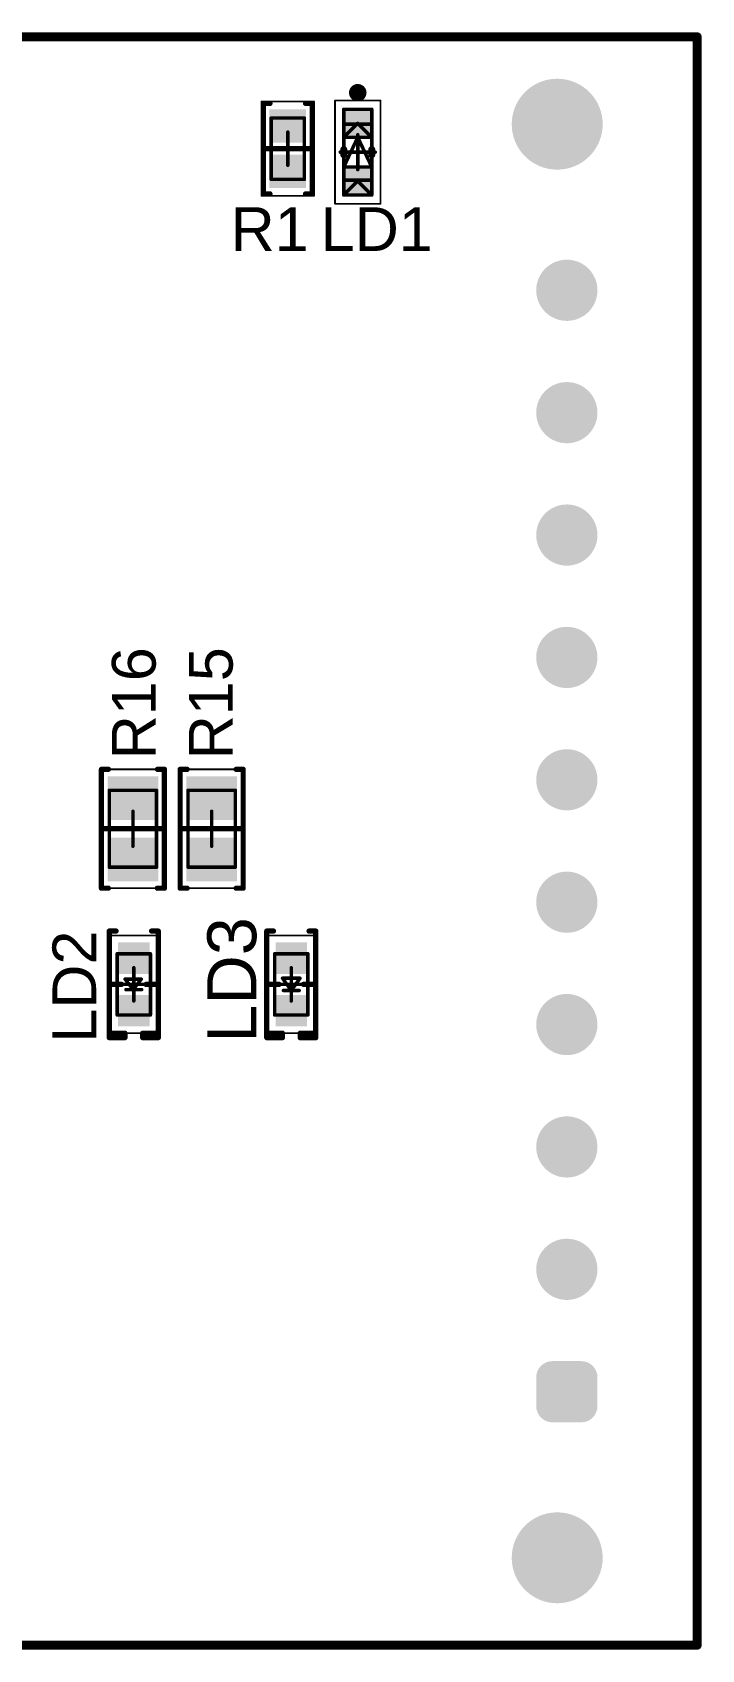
# Model space of a CAD drawing. Header units: millimetres. Extents: x -5 to 73.1, y -0.1 to 46.3.
# Drawn here: x 54 to 73.13, y -0.13 to 46.13 of the extents above; entities that cross this region are included whole.
import ezdxf

# ---------------------------------------------------------------- set-up
doc = ezdxf.new("R2010")
doc.units = ezdxf.units.MM
for name, color, linetype in [('BottomSolder', 6, 'Continuous'), ('Mechanical13', 56, 'Continuous'), ('Mechanical14', 56, 'Continuous'), ('Mechanical15', 56, 'Continuous'), ('Mechanical4', 56, 'Continuous'), ('Mechanical8', 56, 'Continuous'), ('MultiLayer', 9, 'Continuous'), ('PadHoleLayer', 156, 'Continuous'), ('TopOverlay', 2, 'Continuous'), ('TopPaste', 8, 'Continuous'), ('TopSolder', 216, 'Continuous')]:
    doc.layers.add(name, color=color, linetype=linetype)
doc.styles.add('Arial', font='arial.ttf', dxfattribs={"height": 0.2})

msp = doc.modelspace()

# ---------------------------------------------------------------- hatches: boundary and pattern name
at = {"layer": 'BottomSolder'}
h = msp.add_hatch(color=6, dxfattribs=at)
edge = h.paths.add_edge_path()
edge.add_arc((69, 43.5), 0.875, 0, 360)
h = msp.add_hatch(color=6, dxfattribs=at)
edge = h.paths.add_edge_path()
edge.add_arc((69.275, 38.75), 0.875, 0, 360)
h = msp.add_hatch(color=6, dxfattribs=at)
edge = h.paths.add_edge_path()
edge.add_arc((69.275, 35.25), 0.875, 0, 360)
h = msp.add_hatch(color=6, dxfattribs=at)
edge = h.paths.add_edge_path()
edge.add_arc((69.275, 31.75), 0.875, 0, 360)
h = msp.add_hatch(color=6, dxfattribs=at)
edge = h.paths.add_edge_path()
edge.add_arc((69.275, 28.25), 0.875, 0, 360)
h = msp.add_hatch(color=6, dxfattribs=at)
edge = h.paths.add_edge_path()
edge.add_arc((69.275, 24.75), 0.875, 0, 360)
h = msp.add_hatch(color=6, dxfattribs=at)
edge = h.paths.add_edge_path()
edge.add_arc((69.275, 21.25), 0.875, 0, 360)
h = msp.add_hatch(color=6, dxfattribs=at)
edge = h.paths.add_edge_path()
edge.add_arc((69.275, 17.75), 0.875, 0, 360)
h = msp.add_hatch(color=6, dxfattribs=at)
edge = h.paths.add_edge_path()
edge.add_arc((69.275, 14.25), 0.875, 0, 360)
h = msp.add_hatch(color=6, dxfattribs=at)
edge = h.paths.add_edge_path()
edge.add_arc((69.275, 10.75), 0.875, 0, 360)
h = msp.add_hatch(color=6, dxfattribs=at)
edge = h.paths.add_edge_path()
edge.add_arc((68.863, 6.837), 0.463, 180, 270)
edge.add_line((68.863, 6.375), (69.687, 6.375))
edge.add_arc((69.687, 6.837), 0.463, 270, 360)
edge.add_line((70.15, 6.837), (70.15, 7.662))
edge.add_arc((69.687, 7.662), 0.463, 0, 90)
edge.add_line((69.687, 8.125), (68.863, 8.125))
edge.add_arc((68.863, 7.662), 0.463, 90, 180)
edge.add_line((68.4, 7.662), (68.4, 6.837))
h = msp.add_hatch(color=6, dxfattribs=at)
edge = h.paths.add_edge_path()
edge.add_arc((69, 2.5), 0.875, 0, 360)
at = {"layer": 'MultiLayer'}
h = msp.add_hatch(color=9, dxfattribs=at)
edge = h.paths.add_edge_path()
edge.add_arc((69, 43.5), 0.825, 0, 360)
h = msp.add_hatch(color=9, dxfattribs=at)
edge = h.paths.add_edge_path()
edge.add_arc((69.275, 38.75), 0.825, 0, 360)
h = msp.add_hatch(color=9, dxfattribs=at)
edge = h.paths.add_edge_path()
edge.add_arc((69.275, 35.25), 0.825, 0, 360)
h = msp.add_hatch(color=9, dxfattribs=at)
edge = h.paths.add_edge_path()
edge.add_arc((69.275, 31.75), 0.825, 0, 360)
h = msp.add_hatch(color=9, dxfattribs=at)
edge = h.paths.add_edge_path()
edge.add_arc((69.275, 28.25), 0.825, 0, 360)
h = msp.add_hatch(color=9, dxfattribs=at)
edge = h.paths.add_edge_path()
edge.add_arc((69.275, 24.75), 0.825, 0, 360)
h = msp.add_hatch(color=9, dxfattribs=at)
edge = h.paths.add_edge_path()
edge.add_arc((69.275, 21.25), 0.825, 0, 360)
h = msp.add_hatch(color=9, dxfattribs=at)
edge = h.paths.add_edge_path()
edge.add_arc((69.275, 17.75), 0.825, 0, 360)
h = msp.add_hatch(color=9, dxfattribs=at)
edge = h.paths.add_edge_path()
edge.add_arc((69.275, 14.25), 0.825, 0, 360)
h = msp.add_hatch(color=9, dxfattribs=at)
edge = h.paths.add_edge_path()
edge.add_arc((69.275, 10.75), 0.825, 0, 360)
h = msp.add_hatch(color=9, dxfattribs=at)
edge = h.paths.add_edge_path()
edge.add_arc((68.863, 6.837), 0.413, 180, 270)
edge.add_line((68.863, 6.425), (69.687, 6.425))
edge.add_arc((69.687, 6.837), 0.413, 270, 360)
edge.add_line((70.1, 6.837), (70.1, 7.662))
edge.add_arc((69.687, 7.662), 0.413, 0, 90)
edge.add_line((69.687, 8.075), (68.863, 8.075))
edge.add_arc((68.863, 7.662), 0.413, 90, 180)
edge.add_line((68.45, 7.662), (68.45, 6.837))
h = msp.add_hatch(color=9, dxfattribs=at)
edge = h.paths.add_edge_path()
edge.add_arc((69, 2.5), 0.825, 0, 360)
at = {"layer": 'PadHoleLayer'}
h = msp.add_hatch(color=156, dxfattribs=at)
edge = h.paths.add_edge_path()
edge.add_arc((69, 43.5), 1.3, 0, 360)
h = msp.add_hatch(color=156, dxfattribs=at)
edge = h.paths.add_edge_path()
edge.add_arc((69.275, 38.75), 0.55, 0, 360)
h = msp.add_hatch(color=156, dxfattribs=at)
edge = h.paths.add_edge_path()
edge.add_arc((69.275, 35.25), 0.55, 0, 360)
h = msp.add_hatch(color=156, dxfattribs=at)
edge = h.paths.add_edge_path()
edge.add_arc((69.275, 31.75), 0.55, 0, 360)
h = msp.add_hatch(color=156, dxfattribs=at)
edge = h.paths.add_edge_path()
edge.add_arc((69.275, 28.25), 0.55, 0, 360)
h = msp.add_hatch(color=156, dxfattribs=at)
edge = h.paths.add_edge_path()
edge.add_arc((69.275, 24.75), 0.55, 0, 360)
h = msp.add_hatch(color=156, dxfattribs=at)
edge = h.paths.add_edge_path()
edge.add_arc((69.275, 21.25), 0.55, 0, 360)
h = msp.add_hatch(color=156, dxfattribs=at)
edge = h.paths.add_edge_path()
edge.add_arc((69.275, 17.75), 0.55, 0, 360)
h = msp.add_hatch(color=156, dxfattribs=at)
edge = h.paths.add_edge_path()
edge.add_arc((69.275, 14.25), 0.55, 0, 360)
h = msp.add_hatch(color=156, dxfattribs=at)
edge = h.paths.add_edge_path()
edge.add_arc((69.275, 10.75), 0.55, 0, 360)
h = msp.add_hatch(color=156, dxfattribs=at)
edge = h.paths.add_edge_path()
edge.add_arc((69.275, 7.25), 0.55, 0, 360)
h = msp.add_hatch(color=156, dxfattribs=at)
edge = h.paths.add_edge_path()
edge.add_arc((69, 2.5), 1.3, 0, 360)
at = {"layer": 'TopPaste'}
for points in [[(61.775, 43.025), (60.825, 43.025), (60.825, 43.875), (61.775, 43.875)], [(63.7, 43.925), (63.7, 43.125), (62.9, 43.125), (62.9, 43.925)], [(61.775, 41.725), (60.825, 41.725), (60.825, 42.575), (61.775, 42.575)], [(63.7, 42.275), (63.7, 41.475), (62.9, 41.475), (62.9, 42.275)], [(56.2, 24.8), (57.55, 24.8), (57.55, 23.65), (56.2, 23.65)], [(58.45, 24.8), (59.8, 24.8), (59.8, 23.65), (58.45, 23.65)], [(56.2, 23.05), (57.55, 23.05), (57.55, 21.9), (56.2, 21.9)], [(58.45, 23.05), (59.8, 23.05), (59.8, 21.9), (58.45, 21.9)], [(56.5, 20.05), (57.3, 20.05), (57.3, 19.25), (56.5, 19.25)], [(61, 20.05), (61.8, 20.05), (61.8, 19.25), (61, 19.25)], [(56.5, 18.55), (57.3, 18.55), (57.3, 17.75), (56.5, 17.75)], [(61, 18.55), (61.8, 18.55), (61.8, 17.75), (61, 17.75)]]:
    msp.add_hatch(color=8, dxfattribs=at).paths.add_polyline_path(points)
at = {"layer": 'TopSolder'}
for points in [[(63.75, 43.975), (63.75, 43.075), (62.85, 43.075), (62.85, 43.975)], [(61.825, 42.975), (60.775, 42.975), (60.775, 43.925), (61.825, 43.925)], [(61.825, 41.675), (60.775, 41.675), (60.775, 42.625), (61.825, 42.625)], [(63.75, 42.325), (63.75, 41.425), (62.85, 41.425), (62.85, 42.325)], [(56.15, 24.85), (57.6, 24.85), (57.6, 23.6), (56.15, 23.6)], [(58.4, 24.85), (59.85, 24.85), (59.85, 23.6), (58.4, 23.6)], [(56.15, 23.1), (57.6, 23.1), (57.6, 21.85), (56.15, 21.85)], [(58.4, 23.1), (59.85, 23.1), (59.85, 21.85), (58.4, 21.85)], [(56.45, 20.1), (57.35, 20.1), (57.35, 19.2), (56.45, 19.2)], [(60.95, 20.1), (61.85, 20.1), (61.85, 19.2), (60.95, 19.2)], [(56.45, 18.6), (57.35, 18.6), (57.35, 17.7), (56.45, 17.7)], [(60.95, 18.6), (61.85, 18.6), (61.85, 17.7), (60.95, 17.7)]]:
    msp.add_hatch(color=216, dxfattribs=at).paths.add_polyline_path(points)
h = msp.add_hatch(color=216, dxfattribs=at)
edge = h.paths.add_edge_path()
edge.add_arc((69, 43.5), 0.875, 0, 360)
h = msp.add_hatch(color=216, dxfattribs=at)
edge = h.paths.add_edge_path()
edge.add_arc((69.275, 38.75), 0.875, 0, 360)
h = msp.add_hatch(color=216, dxfattribs=at)
edge = h.paths.add_edge_path()
edge.add_arc((69.275, 35.25), 0.875, 0, 360)
h = msp.add_hatch(color=216, dxfattribs=at)
edge = h.paths.add_edge_path()
edge.add_arc((69.275, 31.75), 0.875, 0, 360)
h = msp.add_hatch(color=216, dxfattribs=at)
edge = h.paths.add_edge_path()
edge.add_arc((69.275, 28.25), 0.875, 0, 360)
h = msp.add_hatch(color=216, dxfattribs=at)
edge = h.paths.add_edge_path()
edge.add_arc((69.275, 24.75), 0.875, 0, 360)
h = msp.add_hatch(color=216, dxfattribs=at)
edge = h.paths.add_edge_path()
edge.add_arc((69.275, 21.25), 0.875, 0, 360)
h = msp.add_hatch(color=216, dxfattribs=at)
edge = h.paths.add_edge_path()
edge.add_arc((69.275, 17.75), 0.875, 0, 360)
h = msp.add_hatch(color=216, dxfattribs=at)
edge = h.paths.add_edge_path()
edge.add_arc((69.275, 14.25), 0.875, 0, 360)
h = msp.add_hatch(color=216, dxfattribs=at)
edge = h.paths.add_edge_path()
edge.add_arc((69.275, 10.75), 0.875, 0, 360)
h = msp.add_hatch(color=216, dxfattribs=at)
edge = h.paths.add_edge_path()
edge.add_arc((68.863, 6.837), 0.463, 180, 270)
edge.add_line((68.863, 6.375), (69.687, 6.375))
edge.add_arc((69.687, 6.837), 0.463, 270, 360)
edge.add_line((70.15, 6.837), (70.15, 7.662))
edge.add_arc((69.687, 7.662), 0.463, 0, 90)
edge.add_line((69.687, 8.125), (68.863, 8.125))
edge.add_arc((68.863, 7.662), 0.463, 90, 180)
edge.add_line((68.4, 7.662), (68.4, 6.837))
h = msp.add_hatch(color=216, dxfattribs=at)
edge = h.paths.add_edge_path()
edge.add_arc((69, 2.5), 0.875, 0, 360)

# ---------------------------------------------------------------- linework, layer by layer
at = {"layer": 'Mechanical13', "const_width": 0.1}
for points in [[(60.825, 41.925), (60.825, 43.675)], [(60.825, 43.675), (61.775, 43.675)], [(61.775, 41.925), (61.775, 43.675)], [(60.825, 41.925), (61.775, 41.925)], [(56.2, 22.25), (56.2, 24.45)], [(56.2, 24.45), (57.55, 24.45)], [(57.55, 22.25), (57.55, 24.45)], [(58.45, 22.25), (58.45, 24.45)], [(58.45, 24.45), (59.8, 24.45)], [(59.8, 22.25), (59.8, 24.45)], [(56.2, 22.25), (57.55, 22.25)], [(58.45, 22.25), (59.8, 22.25)], [(56.425, 19.775), (57.375, 19.775)], [(56.425, 18.025), (56.425, 19.775)], [(57.375, 18.025), (57.375, 19.775)], [(60.925, 19.775), (61.875, 19.775)], [(60.925, 18.025), (60.925, 19.775)], [(61.875, 18.025), (61.875, 19.775)], [(56.425, 18.025), (57.375, 18.025)], [(60.925, 18.025), (61.875, 18.025)]]:
    msp.add_lwpolyline(points, dxfattribs=at)
at = {"layer": 'Mechanical13', "const_width": 0.05}
for points in [[(60.8, 43.675, 1), (60.85, 43.675, 1)], [(60.8, 43.675, 1), (60.85, 43.675, 1)], [(61.75, 43.675, 1), (61.8, 43.675, 1)], [(61.75, 43.675, 1), (61.8, 43.675, 1)], [(60.8, 41.925, 1), (60.85, 41.925, 1)], [(60.8, 41.925, 1), (60.85, 41.925, 1)], [(61.75, 41.925, 1), (61.8, 41.925, 1)], [(61.75, 41.925, 1), (61.8, 41.925, 1)], [(56.175, 24.45, 1), (56.225, 24.45, 1)], [(56.175, 24.45, 1), (56.225, 24.45, 1)], [(57.525, 24.45, 1), (57.575, 24.45, 1)], [(57.525, 24.45, 1), (57.575, 24.45, 1)], [(58.425, 24.45, 1), (58.475, 24.45, 1)], [(58.425, 24.45, 1), (58.475, 24.45, 1)], [(59.775, 24.45, 1), (59.825, 24.45, 1)], [(59.775, 24.45, 1), (59.825, 24.45, 1)], [(56.175, 22.25, 1), (56.225, 22.25, 1)], [(56.175, 22.25, 1), (56.225, 22.25, 1)], [(57.525, 22.25, 1), (57.575, 22.25, 1)], [(57.525, 22.25, 1), (57.575, 22.25, 1)], [(58.425, 22.25, 1), (58.475, 22.25, 1)], [(58.425, 22.25, 1), (58.475, 22.25, 1)], [(59.775, 22.25, 1), (59.825, 22.25, 1)], [(59.775, 22.25, 1), (59.825, 22.25, 1)], [(56.4, 19.775, 1), (56.45, 19.775, 1)], [(56.4, 19.775, 1), (56.45, 19.775, 1)], [(57.35, 19.775, 1), (57.4, 19.775, 1)], [(57.35, 19.775, 1), (57.4, 19.775, 1)], [(60.9, 19.775, 1), (60.95, 19.775, 1)], [(60.9, 19.775, 1), (60.95, 19.775, 1)], [(61.85, 19.775, 1), (61.9, 19.775, 1)], [(61.85, 19.775, 1), (61.9, 19.775, 1)], [(56.4, 18.025, 1), (56.45, 18.025, 1)], [(56.4, 18.025, 1), (56.45, 18.025, 1)], [(57.35, 18.025, 1), (57.4, 18.025, 1)], [(57.35, 18.025, 1), (57.4, 18.025, 1)], [(60.9, 18.025, 1), (60.95, 18.025, 1)], [(60.9, 18.025, 1), (60.95, 18.025, 1)], [(61.85, 18.025, 1), (61.9, 18.025, 1)], [(61.85, 18.025, 1), (61.9, 18.025, 1)]]:
    msp.add_lwpolyline(points, format="xyb", close=True, dxfattribs=at)
at = {"layer": 'Mechanical14', "const_width": 0.1}
for points in [[(62.9, 41.9), (62.9, 43.5)], [(62.9, 43.5), (63.7, 43.5)], [(63.7, 41.9), (63.7, 43.5)], [(62.9, 42.275), (63.3, 43.125)], [(63.3, 43.125), (63.7, 42.275)], [(62.9, 42.275), (63.7, 42.275)], [(62.9, 41.9), (63.7, 41.9)]]:
    msp.add_lwpolyline(points, dxfattribs=at)
at = {"layer": 'Mechanical14', "const_width": 0.05}
for points in [[(62.875, 43.5, 1), (62.925, 43.5, 1)], [(62.875, 43.5, 1), (62.925, 43.5, 1)], [(63.675, 43.5, 1), (63.725, 43.5, 1)], [(63.675, 43.5, 1), (63.725, 43.5, 1)], [(63.275, 43.125, 1), (63.325, 43.125, 1)], [(63.275, 43.125, 1), (63.325, 43.125, 1)], [(62.875, 42.275, 1), (62.925, 42.275, 1)], [(62.875, 42.275, 1), (62.925, 42.275, 1)], [(63.675, 42.275, 1), (63.725, 42.275, 1)], [(63.675, 42.275, 1), (63.725, 42.275, 1)], [(62.875, 41.9, 1), (62.925, 41.9, 1)], [(62.875, 41.9, 1), (62.925, 41.9, 1)], [(63.675, 41.9, 1), (63.725, 41.9, 1)], [(63.675, 41.9, 1), (63.725, 41.9, 1)]]:
    msp.add_lwpolyline(points, format="xyb", close=True, dxfattribs=at)
at = {"layer": 'Mechanical15'}
for points, const_width in [([(60.55, 41.45), (60.55, 44.15)], 0.05), ([(60.55, 44.15), (62.05, 44.15)], 0.05), ([(62.05, 41.45), (62.05, 44.15)], 0.05), ([(62.65, 41.225), (62.65, 44.175)], 0.05), ([(62.65, 44.175), (63.95, 44.175)], 0.05), ([(63.95, 41.225), (63.95, 44.175)], 0.05), ([(61.3, 42.325), (61.3, 43.275)], 0.1), ([(60.825, 42.8), (61.775, 42.8)], 0.1), ([(60.55, 41.45), (62.05, 41.45)], 0.05), ([(62.65, 41.225), (63.95, 41.225)], 0.05), ([(55.925, 21.65), (55.925, 25.05)], 0.05), ([(55.925, 25.05), (57.825, 25.05)], 0.05), ([(57.825, 21.65), (57.825, 25.05)], 0.05), ([(58.175, 21.65), (58.175, 25.05)], 0.05), ([(58.175, 25.05), (60.075, 25.05)], 0.05), ([(60.075, 21.65), (60.075, 25.05)], 0.05), ([(56.875, 22.85), (56.875, 23.85)], 0.1), ([(59.125, 22.85), (59.125, 23.85)], 0.1), ([(56.375, 23.35), (57.375, 23.35)], 0.1), ([(58.625, 23.35), (59.625, 23.35)], 0.1), ([(55.925, 21.65), (57.825, 21.65)], 0.05), ([(58.175, 21.65), (60.075, 21.65)], 0.05), ([(56.15, 20.297), (57.65, 20.297)], 0.05), ([(56.15, 17.503), (56.15, 20.297)], 0.05), ([(57.65, 17.503), (57.65, 20.297)], 0.05), ([(60.65, 20.297), (62.15, 20.297)], 0.05), ([(60.65, 17.503), (60.65, 20.297)], 0.05), ([(62.15, 17.503), (62.15, 20.297)], 0.05), ([(56.9, 18.425), (56.9, 19.375)], 0.1), ([(61.4, 18.425), (61.4, 19.375)], 0.1), ([(56.425, 18.9), (57.375, 18.9)], 0.1), ([(60.925, 18.9), (61.875, 18.9)], 0.1), ([(56.15, 17.503), (57.65, 17.503)], 0.05), ([(60.65, 17.503), (62.15, 17.503)], 0.05)]:
    msp.add_lwpolyline(points, dxfattribs=dict(at, const_width=const_width))
for points, const_width in [([(60.537, 44.15, 1), (60.562, 44.15, 1)], 0.025), ([(60.537, 44.15, 1), (60.562, 44.15, 1)], 0.025), ([(62.037, 44.15, 1), (62.062, 44.15, 1)], 0.025), ([(62.037, 44.15, 1), (62.062, 44.15, 1)], 0.025), ([(62.637, 44.175, 1), (62.662, 44.175, 1)], 0.025), ([(62.637, 44.175, 1), (62.662, 44.175, 1)], 0.025), ([(63.938, 44.175, 1), (63.963, 44.175, 1)], 0.025), ([(63.938, 44.175, 1), (63.963, 44.175, 1)], 0.025), ([(61.275, 43.275, 1), (61.325, 43.275, 1)], 0.05), ([(60.8, 42.8, 1), (60.85, 42.8, 1)], 0.05), ([(61.75, 42.8, 1), (61.8, 42.8, 1)], 0.05), ([(61.275, 42.325, 1), (61.325, 42.325, 1)], 0.05), ([(60.537, 41.45, 1), (60.562, 41.45, 1)], 0.025), ([(60.537, 41.45, 1), (60.562, 41.45, 1)], 0.025), ([(62.037, 41.45, 1), (62.062, 41.45, 1)], 0.025), ([(62.037, 41.45, 1), (62.062, 41.45, 1)], 0.025), ([(62.637, 41.225, 1), (62.662, 41.225, 1)], 0.025), ([(62.637, 41.225, 1), (62.662, 41.225, 1)], 0.025), ([(63.938, 41.225, 1), (63.963, 41.225, 1)], 0.025), ([(63.938, 41.225, 1), (63.963, 41.225, 1)], 0.025), ([(55.912, 25.05, 1), (55.937, 25.05, 1)], 0.025), ([(55.912, 25.05, 1), (55.937, 25.05, 1)], 0.025), ([(57.813, 25.05, 1), (57.837, 25.05, 1)], 0.025), ([(57.813, 25.05, 1), (57.837, 25.05, 1)], 0.025), ([(58.162, 25.05, 1), (58.187, 25.05, 1)], 0.025), ([(58.162, 25.05, 1), (58.187, 25.05, 1)], 0.025), ([(60.063, 25.05, 1), (60.087, 25.05, 1)], 0.025), ([(60.063, 25.05, 1), (60.087, 25.05, 1)], 0.025), ([(56.85, 23.85, 1), (56.9, 23.85, 1)], 0.05), ([(59.1, 23.85, 1), (59.15, 23.85, 1)], 0.05), ([(56.35, 23.35, 1), (56.4, 23.35, 1)], 0.05), ([(57.35, 23.35, 1), (57.4, 23.35, 1)], 0.05), ([(58.6, 23.35, 1), (58.65, 23.35, 1)], 0.05), ([(59.6, 23.35, 1), (59.65, 23.35, 1)], 0.05), ([(56.85, 22.85, 1), (56.9, 22.85, 1)], 0.05), ([(59.1, 22.85, 1), (59.15, 22.85, 1)], 0.05), ([(55.912, 21.65, 1), (55.937, 21.65, 1)], 0.025), ([(55.912, 21.65, 1), (55.937, 21.65, 1)], 0.025), ([(57.813, 21.65, 1), (57.837, 21.65, 1)], 0.025), ([(57.813, 21.65, 1), (57.837, 21.65, 1)], 0.025), ([(58.162, 21.65, 1), (58.187, 21.65, 1)], 0.025), ([(58.162, 21.65, 1), (58.187, 21.65, 1)], 0.025), ([(60.063, 21.65, 1), (60.087, 21.65, 1)], 0.025), ([(60.063, 21.65, 1), (60.087, 21.65, 1)], 0.025), ([(56.137, 20.297, 1), (56.162, 20.297, 1)], 0.025), ([(56.137, 20.297, 1), (56.162, 20.297, 1)], 0.025), ([(57.638, 20.297, 1), (57.663, 20.297, 1)], 0.025), ([(57.638, 20.297, 1), (57.663, 20.297, 1)], 0.025), ([(60.637, 20.297, 1), (60.662, 20.297, 1)], 0.025), ([(60.637, 20.297, 1), (60.662, 20.297, 1)], 0.025), ([(62.138, 20.297, 1), (62.163, 20.297, 1)], 0.025), ([(62.138, 20.297, 1), (62.163, 20.297, 1)], 0.025), ([(56.875, 19.375, 1), (56.925, 19.375, 1)], 0.05), ([(61.375, 19.375, 1), (61.425, 19.375, 1)], 0.05), ([(56.4, 18.9, 1), (56.45, 18.9, 1)], 0.05), ([(57.35, 18.9, 1), (57.4, 18.9, 1)], 0.05), ([(60.9, 18.9, 1), (60.95, 18.9, 1)], 0.05), ([(61.85, 18.9, 1), (61.9, 18.9, 1)], 0.05), ([(56.875, 18.425, 1), (56.925, 18.425, 1)], 0.05), ([(61.375, 18.425, 1), (61.425, 18.425, 1)], 0.05), ([(56.137, 17.503, 1), (56.162, 17.503, 1)], 0.025), ([(56.137, 17.503, 1), (56.162, 17.503, 1)], 0.025), ([(57.638, 17.503, 1), (57.663, 17.503, 1)], 0.025), ([(57.638, 17.503, 1), (57.663, 17.503, 1)], 0.025), ([(60.637, 17.503, 1), (60.662, 17.503, 1)], 0.025), ([(60.637, 17.503, 1), (60.662, 17.503, 1)], 0.025), ([(62.138, 17.503, 1), (62.163, 17.503, 1)], 0.025), ([(62.138, 17.503, 1), (62.163, 17.503, 1)], 0.025)]:
    msp.add_lwpolyline(points, format="xyb", close=True, dxfattribs=dict(at, const_width=const_width))
at = {"layer": 'Mechanical4', "const_width": 0.254}
for points in [[(0, 46), (73, 46)], [(73, 0), (73, 46)], [(0, 0), (73, 0)]]:
    msp.add_lwpolyline(points, dxfattribs=at)
at = {"layer": 'Mechanical4', "const_width": 0.127}
for points in [[(72.937, 46, 1), (73.064, 46, 1)], [(72.937, 46, 1), (73.064, 46, 1)], [(72.937, 0, 1), (73.064, 0, 1)], [(72.937, 0, 1), (73.064, 0, 1)]]:
    msp.add_lwpolyline(points, format="xyb", close=True, dxfattribs=at)
at = {"layer": 'Mechanical8', "const_width": 0.1}
for points in [[(62.9, 43.925), (63.7, 43.925)], [(62.9, 43.125), (62.9, 43.925)], [(63.7, 43.125), (63.7, 43.925)], [(62.9, 43.125), (63.3, 43.525)], [(63.3, 43.525), (63.7, 43.125)], [(62.9, 43.125), (63.7, 43.125)], [(63.3, 42.7), (63.3, 43.2)], [(63.3, 42.275), (63.3, 43.125)], [(62.8, 42.7), (63.3, 42.7)], [(63.3, 42.2), (63.3, 42.7)], [(63.3, 42.7), (63.8, 42.7)], [(62.9, 42.275), (63.7, 42.275)], [(62.9, 41.475), (62.9, 42.275)], [(63.7, 41.475), (63.7, 42.275)], [(62.9, 41.475), (63.3, 41.875)], [(63.3, 41.875), (63.7, 41.475)], [(62.9, 41.475), (63.7, 41.475)]]:
    msp.add_lwpolyline(points, dxfattribs=at)
at = {"layer": 'Mechanical8', "const_width": 0.05}
for points in [[(62.875, 43.925, 1), (62.925, 43.925, 1)], [(62.875, 43.925, 1), (62.925, 43.925, 1)], [(63.675, 43.925, 1), (63.725, 43.925, 1)], [(63.675, 43.925, 1), (63.725, 43.925, 1)], [(63.275, 43.525, 1), (63.325, 43.525, 1)], [(63.275, 43.525, 1), (63.325, 43.525, 1)], [(62.875, 43.125, 1), (62.925, 43.125, 1)], [(62.875, 43.125, 1), (62.925, 43.125, 1)], [(62.875, 43.125, 1), (62.925, 43.125, 1)], [(63.275, 43.2, 1), (63.325, 43.2, 1)], [(63.275, 43.125, 1), (63.325, 43.125, 1)], [(63.675, 43.125, 1), (63.725, 43.125, 1)], [(63.675, 43.125, 1), (63.725, 43.125, 1)], [(63.675, 43.125, 1), (63.725, 43.125, 1)], [(62.775, 42.7, 1), (62.825, 42.7, 1)], [(63.275, 42.7, 1), (63.325, 42.7, 1)], [(63.275, 42.7, 1), (63.325, 42.7, 1)], [(63.275, 42.7, 1), (63.325, 42.7, 1)], [(63.275, 42.7, 1), (63.325, 42.7, 1)], [(63.775, 42.7, 1), (63.825, 42.7, 1)], [(62.875, 42.275, 1), (62.925, 42.275, 1)], [(62.875, 42.275, 1), (62.925, 42.275, 1)], [(63.275, 42.275, 1), (63.325, 42.275, 1)], [(63.275, 42.2, 1), (63.325, 42.2, 1)], [(63.675, 42.275, 1), (63.725, 42.275, 1)], [(63.675, 42.275, 1), (63.725, 42.275, 1)], [(63.275, 41.875, 1), (63.325, 41.875, 1)], [(63.275, 41.875, 1), (63.325, 41.875, 1)], [(62.875, 41.475, 1), (62.925, 41.475, 1)], [(62.875, 41.475, 1), (62.925, 41.475, 1)], [(62.875, 41.475, 1), (62.925, 41.475, 1)], [(63.675, 41.475, 1), (63.725, 41.475, 1)], [(63.675, 41.475, 1), (63.725, 41.475, 1)], [(63.675, 41.475, 1), (63.725, 41.475, 1)]]:
    msp.add_lwpolyline(points, format="xyb", close=True, dxfattribs=at)
at = {"layer": 'TopOverlay'}
for points, const_width in [([(63.425, 44.4, 1), (63.175, 44.4, 1)], 0.25), ([(63.113, 44.4, 1), (63.237, 44.4, 1)], 0.125), ([(63.363, 44.4, 1), (63.488, 44.4, 1)], 0.125), ([(60.562, 44.095, 1), (60.637, 44.095, 1)], 0.075), ([(60.562, 44.07, 1), (60.637, 44.07, 1)], 0.075), ([(60.754, 44.095, 1), (60.829, 44.095, 1)], 0.075), ([(61.77, 44.095, 1), (61.845, 44.095, 1)], 0.075), ([(61.962, 44.095, 1), (62.037, 44.095, 1)], 0.075), ([(61.962, 44.07, 1), (62.037, 44.07, 1)], 0.075), ([(60.562, 42.8, 1), (60.637, 42.8, 1)], 0.075), ([(61.962, 42.8, 1), (62.037, 42.8, 1)], 0.075), ([(62.85, 42.775, 1), (62.95, 42.775, 1)], 0.1), ([(62.85, 42.625, 1), (62.95, 42.625, 1)], 0.1), ([(63.65, 42.775, 1), (63.75, 42.775, 1)], 0.1), ([(63.65, 42.625, 1), (63.75, 42.625, 1)], 0.1), ([(60.562, 41.53, 1), (60.637, 41.53, 1)], 0.075), ([(60.562, 41.505, 1), (60.637, 41.505, 1)], 0.075), ([(60.754, 41.505, 1), (60.829, 41.505, 1)], 0.075), ([(61.77, 41.505, 1), (61.845, 41.505, 1)], 0.075), ([(61.962, 41.53, 1), (62.037, 41.53, 1)], 0.075), ([(61.962, 41.505, 1), (62.037, 41.505, 1)], 0.075), ([(55.937, 25.05, 1), (56.012, 25.05, 1)], 0.075), ([(55.937, 25.05, 1), (56.012, 25.05, 1)], 0.075), ([(56.137, 25.05, 1), (56.212, 25.05, 1)], 0.075), ([(57.537, 25.05, 1), (57.613, 25.05, 1)], 0.075), ([(57.737, 25.05, 1), (57.813, 25.05, 1)], 0.075), ([(57.737, 25.05, 1), (57.813, 25.05, 1)], 0.075), ([(58.187, 25.05, 1), (58.262, 25.05, 1)], 0.075), ([(58.187, 25.05, 1), (58.262, 25.05, 1)], 0.075), ([(58.387, 25.05, 1), (58.462, 25.05, 1)], 0.075), ([(59.788, 25.05, 1), (59.863, 25.05, 1)], 0.075), ([(59.988, 25.05, 1), (60.063, 25.05, 1)], 0.075), ([(59.988, 25.05, 1), (60.063, 25.05, 1)], 0.075), ([(55.937, 23.35, 1), (56.012, 23.35, 1)], 0.075), ([(57.737, 23.35, 1), (57.813, 23.35, 1)], 0.075), ([(58.187, 23.35, 1), (58.262, 23.35, 1)], 0.075), ([(59.988, 23.35, 1), (60.063, 23.35, 1)], 0.075), ([(55.937, 21.65, 1), (56.012, 21.65, 1)], 0.075), ([(55.937, 21.65, 1), (56.012, 21.65, 1)], 0.075), ([(56.137, 21.65, 1), (56.212, 21.65, 1)], 0.075), ([(57.537, 21.65, 1), (57.613, 21.65, 1)], 0.075), ([(57.737, 21.65, 1), (57.813, 21.65, 1)], 0.075), ([(57.737, 21.65, 1), (57.813, 21.65, 1)], 0.075), ([(58.187, 21.65, 1), (58.262, 21.65, 1)], 0.075), ([(58.187, 21.65, 1), (58.262, 21.65, 1)], 0.075), ([(58.387, 21.65, 1), (58.462, 21.65, 1)], 0.075), ([(59.788, 21.65, 1), (59.863, 21.65, 1)], 0.075), ([(59.988, 21.65, 1), (60.063, 21.65, 1)], 0.075), ([(59.988, 21.65, 1), (60.063, 21.65, 1)], 0.075), ([(56.162, 20.424, 1), (56.237, 20.424, 1)], 0.075), ([(56.162, 20.424, 1), (56.237, 20.424, 1)], 0.075), ([(56.354, 20.424, 1), (56.43, 20.424, 1)], 0.075), ([(57.37, 20.424, 1), (57.446, 20.424, 1)], 0.075), ([(57.563, 20.424, 1), (57.638, 20.424, 1)], 0.075), ([(57.563, 20.424, 1), (57.638, 20.424, 1)], 0.075), ([(60.662, 20.424, 1), (60.738, 20.424, 1)], 0.075), ([(60.662, 20.424, 1), (60.738, 20.424, 1)], 0.075), ([(60.855, 20.424, 1), (60.93, 20.424, 1)], 0.075), ([(61.871, 20.424, 1), (61.946, 20.424, 1)], 0.075), ([(62.062, 20.424, 1), (62.138, 20.424, 1)], 0.075), ([(62.062, 20.424, 1), (62.138, 20.424, 1)], 0.075), ([(56.162, 18.9, 1), (56.237, 18.9, 1)], 0.075), ([(56.513, 18.9, 1), (56.588, 18.9, 1)], 0.075), ([(56.625, 19.05, 1), (56.675, 19.05, 1)], 0.05), ([(56.625, 19.05, 1), (56.675, 19.05, 1)], 0.05), ([(56.875, 19.05, 1), (56.925, 19.05, 1)], 0.05), ([(56.875, 19.05, 1), (56.925, 19.05, 1)], 0.05), ([(57.089, 19.05, 1), (57.139, 19.05, 1)], 0.05), ([(57.089, 19.05, 1), (57.139, 19.05, 1)], 0.05), ([(57.212, 18.9, 1), (57.288, 18.9, 1)], 0.075), ([(57.563, 18.9, 1), (57.638, 18.9, 1)], 0.075), ([(60.662, 18.9, 1), (60.738, 18.9, 1)], 0.075), ([(61.013, 18.9, 1), (61.088, 18.9, 1)], 0.075), ([(61.125, 19.075, 1), (61.175, 19.075, 1)], 0.05), ([(61.125, 19.075, 1), (61.175, 19.075, 1)], 0.05), ([(61.375, 19.075, 1), (61.425, 19.075, 1)], 0.05), ([(61.375, 19.075, 1), (61.425, 19.075, 1)], 0.05), ([(61.625, 19.075, 1), (61.675, 19.075, 1)], 0.05), ([(61.625, 19.075, 1), (61.675, 19.075, 1)], 0.05), ([(61.713, 18.9, 1), (61.788, 18.9, 1)], 0.075), ([(62.062, 18.9, 1), (62.138, 18.9, 1)], 0.075), ([(56.65, 18.75, 1), (56.7, 18.75, 1)], 0.05), ([(56.857, 18.75, 1), (56.907, 18.75, 1)], 0.05), ([(56.857, 18.75, 1), (56.907, 18.75, 1)], 0.05), ([(56.875, 18.75, 1), (56.925, 18.75, 1)], 0.05), ([(56.875, 18.75, 1), (56.925, 18.75, 1)], 0.05), ([(57.1, 18.75, 1), (57.15, 18.75, 1)], 0.05), ([(61.15, 18.725, 1), (61.2, 18.725, 1)], 0.05), ([(61.375, 18.725, 1), (61.425, 18.725, 1)], 0.05), ([(61.375, 18.725, 1), (61.425, 18.725, 1)], 0.05), ([(61.375, 18.725, 1), (61.425, 18.725, 1)], 0.05), ([(61.375, 18.725, 1), (61.425, 18.725, 1)], 0.05), ([(61.6, 18.725, 1), (61.65, 18.725, 1)], 0.05), ([(56.162, 17.503, 1), (56.237, 17.503, 1)], 0.075), ([(56.162, 17.503, 1), (56.237, 17.503, 1)], 0.075), ([(56.608, 17.503, 1), (56.684, 17.503, 1)], 0.075), ([(56.608, 17.503, 1), (56.684, 17.503, 1)], 0.075), ([(57.116, 17.503, 1), (57.192, 17.503, 1)], 0.075), ([(57.116, 17.503, 1), (57.192, 17.503, 1)], 0.075), ([(57.563, 17.503, 1), (57.638, 17.503, 1)], 0.075), ([(57.563, 17.503, 1), (57.638, 17.503, 1)], 0.075), ([(60.662, 17.503, 1), (60.738, 17.503, 1)], 0.075), ([(60.662, 17.503, 1), (60.738, 17.503, 1)], 0.075), ([(61.109, 17.503, 1), (61.184, 17.503, 1)], 0.075), ([(61.109, 17.503, 1), (61.184, 17.503, 1)], 0.075), ([(61.617, 17.503, 1), (61.692, 17.503, 1)], 0.075), ([(61.617, 17.503, 1), (61.692, 17.503, 1)], 0.075), ([(62.062, 17.503, 1), (62.138, 17.503, 1)], 0.075), ([(62.062, 17.503, 1), (62.138, 17.503, 1)], 0.075), ([(56.162, 17.4, 1), (56.237, 17.4, 1)], 0.075), ([(56.162, 17.376, 1), (56.237, 17.376, 1)], 0.075), ([(56.162, 17.376, 1), (56.237, 17.376, 1)], 0.075), ([(56.608, 17.376, 1), (56.684, 17.376, 1)], 0.075), ([(56.608, 17.376, 1), (56.684, 17.376, 1)], 0.075), ([(57.116, 17.376, 1), (57.192, 17.376, 1)], 0.075), ([(57.116, 17.376, 1), (57.192, 17.376, 1)], 0.075), ([(57.563, 17.4, 1), (57.638, 17.4, 1)], 0.075), ([(57.563, 17.376, 1), (57.638, 17.376, 1)], 0.075), ([(57.563, 17.376, 1), (57.638, 17.376, 1)], 0.075), ([(60.662, 17.4, 1), (60.738, 17.4, 1)], 0.075), ([(60.662, 17.376, 1), (60.738, 17.376, 1)], 0.075), ([(60.662, 17.376, 1), (60.738, 17.376, 1)], 0.075), ([(61.109, 17.376, 1), (61.184, 17.376, 1)], 0.075), ([(61.109, 17.376, 1), (61.184, 17.376, 1)], 0.075), ([(61.617, 17.376, 1), (61.692, 17.376, 1)], 0.075), ([(61.617, 17.376, 1), (61.692, 17.376, 1)], 0.075), ([(62.062, 17.4, 1), (62.138, 17.4, 1)], 0.075), ([(62.062, 17.376, 1), (62.138, 17.376, 1)], 0.075), ([(62.062, 17.376, 1), (62.138, 17.376, 1)], 0.075)]:
    msp.add_lwpolyline(points, format="xyb", close=True, dxfattribs=dict(at, const_width=const_width))
for points, const_width in [([(60.6, 44.095), (60.792, 44.095)], 0.15), ([(60.6, 41.53), (60.6, 44.07)], 0.15), ([(61.808, 44.095), (62, 44.095)], 0.15), ([(62, 41.53), (62, 44.07)], 0.15), ([(60.6, 42.8), (62, 42.8)], 0.15), ([(62.9, 42.625), (62.9, 42.775)], 0.2), ([(63.7, 42.625), (63.7, 42.775)], 0.2), ([(60.6, 41.505), (60.792, 41.505)], 0.15), ([(61.808, 41.505), (62, 41.505)], 0.15), ([(55.975, 21.65), (55.975, 25.05)], 0.15), ([(55.975, 25.05), (56.175, 25.05)], 0.15), ([(57.575, 25.05), (57.775, 25.05)], 0.15), ([(57.775, 21.65), (57.775, 25.05)], 0.15), ([(58.225, 21.65), (58.225, 25.05)], 0.15), ([(58.225, 25.05), (58.425, 25.05)], 0.15), ([(59.825, 25.05), (60.025, 25.05)], 0.15), ([(60.025, 21.65), (60.025, 25.05)], 0.15), ([(55.975, 23.35), (57.775, 23.35)], 0.15), ([(58.225, 23.35), (60.025, 23.35)], 0.15), ([(55.975, 21.65), (56.175, 21.65)], 0.15), ([(57.575, 21.65), (57.775, 21.65)], 0.15), ([(58.225, 21.65), (58.425, 21.65)], 0.15), ([(59.825, 21.65), (60.025, 21.65)], 0.15), ([(56.2, 17.4), (56.2, 20.424)], 0.15), ([(56.2, 20.424), (56.392, 20.424)], 0.15), ([(57.408, 20.424), (57.6, 20.424)], 0.15), ([(57.6, 17.4), (57.6, 20.424)], 0.15), ([(60.7, 17.4), (60.7, 20.424)], 0.15), ([(60.7, 20.424), (60.892, 20.424)], 0.15), ([(61.908, 20.424), (62.1, 20.424)], 0.15), ([(62.1, 17.4), (62.1, 20.424)], 0.15), ([(56.2, 18.9), (56.55, 18.9)], 0.15), ([(56.65, 19.05), (56.882, 18.75)], 0.1), ([(56.65, 19.05), (56.9, 19.05)], 0.1), ([(56.882, 18.75), (57.114, 19.05)], 0.1), ([(56.9, 19.05), (57.114, 19.05)], 0.1), ([(57.25, 18.9), (57.6, 18.9)], 0.15), ([(60.7, 18.9), (61.05, 18.9)], 0.15), ([(61.15, 19.075), (61.4, 19.075)], 0.1), ([(61.15, 19.075), (61.4, 18.725)], 0.1), ([(61.4, 18.725), (61.65, 19.075)], 0.1), ([(61.4, 19.075), (61.65, 19.075)], 0.1), ([(61.75, 18.9), (62.1, 18.9)], 0.15), ([(56.675, 18.75), (56.9, 18.75)], 0.1), ([(56.9, 18.75), (57.125, 18.75)], 0.1), ([(61.175, 18.725), (61.4, 18.725)], 0.1), ([(61.4, 18.725), (61.625, 18.725)], 0.1), ([(56.2, 17.376), (56.2, 17.503)], 0.15), ([(56.2, 17.503), (56.646, 17.503)], 0.15), ([(56.646, 17.376), (56.646, 17.503)], 0.15), ([(57.154, 17.376), (57.154, 17.503)], 0.15), ([(57.154, 17.503), (57.6, 17.503)], 0.15), ([(57.6, 17.376), (57.6, 17.503)], 0.15), ([(60.7, 17.376), (60.7, 17.503)], 0.15), ([(60.7, 17.503), (61.146, 17.503)], 0.15), ([(61.146, 17.376), (61.146, 17.503)], 0.15), ([(61.654, 17.376), (61.654, 17.503)], 0.15), ([(61.654, 17.503), (62.1, 17.503)], 0.15), ([(62.1, 17.376), (62.1, 17.503)], 0.15), ([(56.2, 17.376), (56.646, 17.376)], 0.15), ([(57.154, 17.376), (57.6, 17.376)], 0.15), ([(60.7, 17.376), (61.146, 17.376)], 0.15), ([(61.654, 17.376), (62.1, 17.376)], 0.15)]:
    msp.add_lwpolyline(points, dxfattribs=dict(at, const_width=const_width))

# ---------------------------------------------------------------- texts
at = {"layer": 'TopOverlay', "style": 'Arial'}
for s, p in [('R1', (59.667, 39.875)), ('LD1', (62.242, 39.875))]:
    msp.add_text(s, height=1.25, dxfattribs=at).set_placement(p)
for s, height, p in [('R16', 1.25, (57.525, 25.338)), ('R15', 1.25, (59.725, 25.338)), ('LD3', 1.4, (60.4, 17.234)), ('LD2', 1.25, (55.825, 17.234))]:
    msp.add_text(s, height=height, rotation=90, dxfattribs=at).set_placement(p)

doc.saveas('drawing.dxf')
